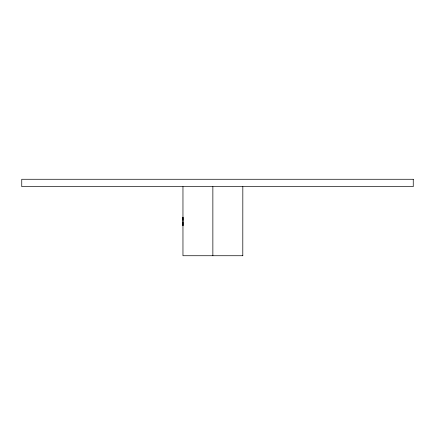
<?xml version="1.0" encoding="UTF-8"?>
<svg xmlns="http://www.w3.org/2000/svg" width="435" height="435" viewBox="0 0 435 435"><rect width="100%" height="100%" fill="white"/><g stroke="black" fill="none" stroke-linecap="round" stroke-linejoin="round"><path stroke-width="0.65" d="M242.828 255.731L182.961 255.731L182.961 186.642M182.983 220.23C182.966 208.474 182.988 234.965 182.977 222.138M242.828 186.642L242.795 255.731M212.862 186.642L212.862 255.731M413.25 179.269L21.75 179.269L21.75 186.642L413.25 186.642L413.25 179.269"/></g></svg>
